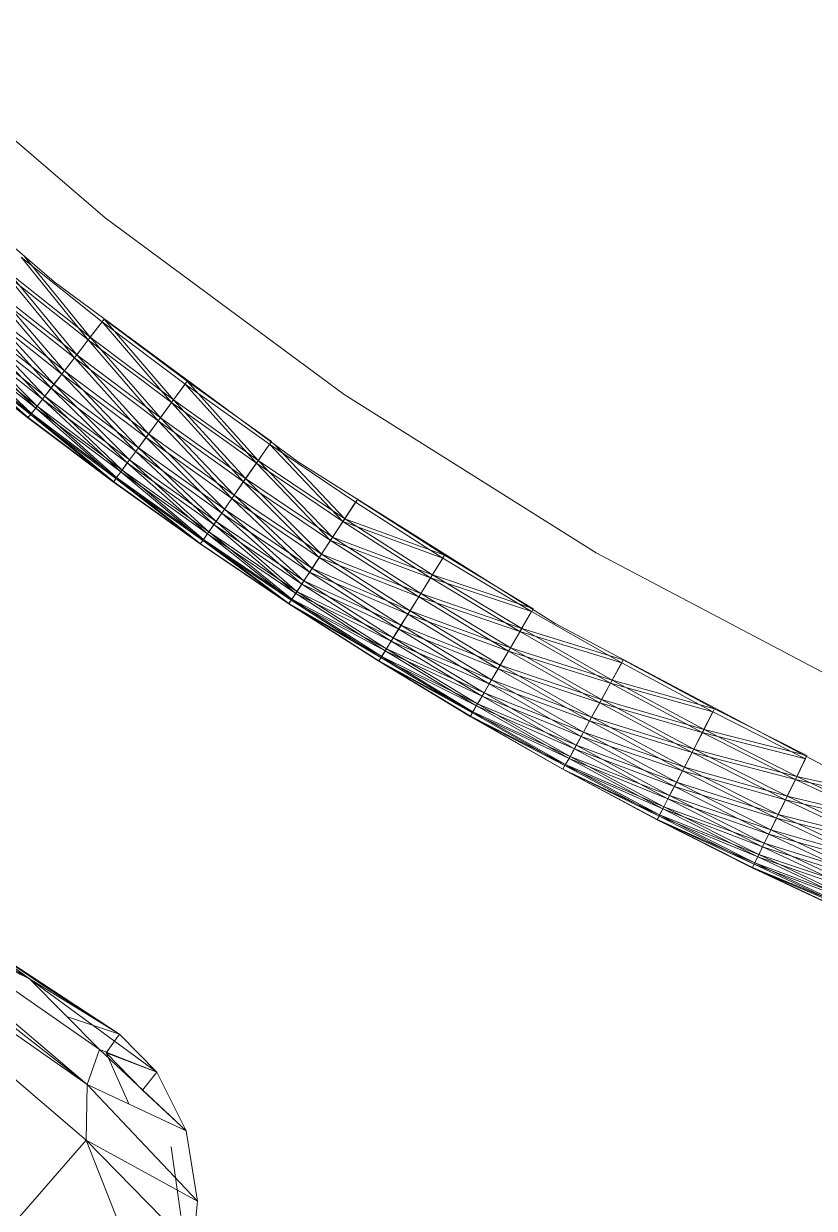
# Model space of a CAD drawing. Header units: millimetres. Extents: x -8546 to 211781, y -3000 to 31870.
# Drawn here: x -4515.54 to -4487.96, y 2512.6 to 2553.9 of the extents above; entities that cross this region are included whole.
import ezdxf

# ---------------------------------------------------------------- set-up
doc = ezdxf.new("R2010")
doc.units = ezdxf.units.MM
doc.layers.add('G-IMPT', color=8, linetype='Continuous', lineweight=9)
doc.layers.add('I-FURN', color=30, linetype='Continuous', lineweight=9)

# ---------------------------------------------------------------- blocks, each defined once
blk = doc.blocks.new('Artificial banana plant 1500mm - Family 4__C1-728657-Begane grond')
at = {"layer": 'G-IMPT'}
for p, q in [((-107.808, -102.974), (-99.938, -109.74)), ((-109.748, -105.065), (-101.718, -111.97)), ((-99.938, -109.74), (-91.598, -115.9)), ((-102.757, -111.077), (-100.458, -113.906)), ((-102.757, -111.077), (-100.458, -113.906)), ((-100.528, -114.001), (-102.868, -111.118)), ((-100.038, -113.364), (-102.868, -111.118)), ((-100.528, -114.001), (-102.868, -111.118)), ((-100.038, -113.364), (-102.868, -111.118)), ((-100.528, -114.001), (-103.378, -111.743)), ((-101.008, -114.622), (-103.378, -111.743)), ((-100.528, -114.001), (-103.378, -111.743)), ((-101.008, -114.622), (-103.378, -111.743)), ((-100.928, -114.519), (-103.298, -111.651)), ((-103.298, -111.651), (-100.458, -113.906)), ((-100.928, -114.519), (-103.298, -111.651)), ((-103.298, -111.651), (-100.458, -113.906)), ((-100.928, -114.519), (-103.788, -112.251)), ((-103.788, -112.251), (-101.358, -115.073)), ((-100.928, -114.519), (-103.788, -112.251)), ((-103.788, -112.251), (-101.358, -115.073)), ((-101.718, -111.97), (-93.198, -118.255)), ((-101.448, -115.19), (-103.878, -112.352)), ((-101.008, -114.622), (-103.878, -112.352)), ((-101.448, -115.19), (-103.878, -112.352)), ((-101.008, -114.622), (-103.878, -112.352)), ((-101.448, -115.19), (-104.328, -112.908)), ((-101.818, -115.675), (-104.328, -112.908)), ((-101.448, -115.19), (-104.328, -112.908)), ((-101.818, -115.675), (-104.328, -112.908)), ((-101.728, -115.546), (-104.238, -112.794)), ((-104.238, -112.794), (-101.358, -115.073)), ((-101.728, -115.546), (-104.238, -112.794)), ((-104.238, -112.794), (-101.358, -115.073)), ((-102.118, -116.064), (-104.718, -113.385)), ((-101.818, -115.675), (-104.718, -113.385)), ((-102.118, -116.064), (-104.718, -113.385)), ((-101.818, -115.675), (-104.718, -113.385)), ((-101.728, -115.546), (-104.608, -113.259)), ((-104.608, -113.259), (-102.038, -115.958)), ((-101.728, -115.546), (-104.608, -113.259)), ((-104.608, -113.259), (-102.038, -115.958)), ((-100.528, -114.001), (-100.038, -113.364)), ((-100.528, -114.001), (-100.038, -113.364)), ((-99.968, -113.269), (-100.458, -113.906)), ((-99.968, -113.269), (-100.458, -113.906)), ((-97.618, -116.185), (-100.038, -113.364)), ((-97.148, -115.536), (-100.038, -113.364)), ((-97.618, -116.185), (-100.038, -113.364)), ((-97.148, -115.536), (-100.038, -113.364)), ((-97.078, -115.44), (-99.968, -113.269)), ((-97.548, -116.088), (-99.968, -113.269)), ((-97.078, -115.44), (-99.968, -113.269)), ((-97.548, -116.088), (-99.968, -113.269)), ((-102.358, -116.372), (-105.028, -113.765)), ((-105.028, -113.765), (-102.118, -116.064)), ((-102.358, -116.372), (-105.028, -113.765)), ((-105.028, -113.765), (-102.118, -116.064)), ((-104.938, -113.661), (-102.308, -116.307)), ((-104.938, -113.661), (-102.038, -115.958)), ((-104.938, -113.661), (-102.308, -116.307)), ((-104.938, -113.661), (-102.038, -115.958)), ((-100.928, -114.519), (-100.458, -113.906)), ((-100.928, -114.519), (-100.458, -113.906)), ((-97.548, -116.088), (-100.458, -113.906)), ((-98.008, -116.713), (-100.458, -113.906)), ((-97.548, -116.088), (-100.458, -113.906)), ((-98.008, -116.713), (-100.458, -113.906)), ((-105.538, -114.392), (-102.618, -116.705)), ((-105.538, -114.392), (-102.618, -116.705)), ((-102.628, -116.715), (-105.448, -114.288)), ((-105.448, -114.288), (-102.538, -116.598)), ((-102.628, -116.715), (-105.448, -114.288)), ((-105.448, -114.288), (-102.538, -116.598)), ((-105.428, -114.255), (-102.618, -116.705)), ((-105.428, -114.255), (-102.508, -116.565)), ((-105.428, -114.255), (-102.618, -116.705)), ((-105.428, -114.255), (-102.508, -116.565)), ((-102.538, -116.598), (-105.268, -114.067)), ((-102.358, -116.372), (-105.268, -114.067)), ((-102.538, -116.598), (-105.268, -114.067)), ((-102.358, -116.372), (-105.268, -114.067)), ((-105.218, -114.003), (-102.308, -116.307)), ((-105.218, -114.003), (-102.508, -116.565)), ((-105.218, -114.003), (-102.308, -116.307)), ((-105.218, -114.003), (-102.508, -116.565)), ((-100.528, -114.001), (-101.008, -114.622)), ((-100.528, -114.001), (-101.008, -114.622)), ((-97.618, -116.185), (-100.528, -114.001)), ((-98.088, -116.818), (-100.528, -114.001)), ((-97.618, -116.185), (-100.528, -114.001)), ((-98.088, -116.818), (-100.528, -114.001)), ((-102.628, -116.715), (-105.548, -114.403)), ((-102.628, -116.715), (-105.548, -114.403)), ((-102.618, -116.705), (-105.548, -114.403)), ((-102.618, -116.705), (-105.548, -114.403)), ((-101.448, -115.19), (-101.008, -114.622)), ((-101.448, -115.19), (-101.008, -114.622)), ((-100.928, -114.519), (-101.358, -115.073)), ((-100.928, -114.519), (-101.358, -115.073)), ((-98.508, -117.397), (-101.008, -114.622)), ((-98.088, -116.818), (-101.008, -114.622)), ((-98.508, -117.397), (-101.008, -114.622)), ((-98.088, -116.818), (-101.008, -114.622)), ((-98.008, -116.713), (-100.928, -114.519)), ((-98.428, -117.278), (-100.928, -114.519)), ((-98.008, -116.713), (-100.928, -114.519)), ((-98.428, -117.278), (-100.928, -114.519)), ((-101.448, -115.19), (-101.818, -115.675)), ((-101.448, -115.19), (-101.818, -115.675)), ((-101.728, -115.546), (-101.358, -115.073)), ((-101.728, -115.546), (-101.358, -115.073)), ((-98.508, -117.397), (-101.448, -115.19)), ((-98.868, -117.893), (-101.448, -115.19)), ((-98.508, -117.397), (-101.448, -115.19)), ((-98.868, -117.893), (-101.448, -115.19)), ((-98.428, -117.278), (-101.358, -115.073)), ((-98.778, -117.762), (-101.358, -115.073)), ((-98.428, -117.278), (-101.358, -115.073)), ((-98.778, -117.762), (-101.358, -115.073)), ((-101.728, -115.546), (-102.038, -115.958)), ((-101.728, -115.546), (-102.038, -115.958)), ((-98.778, -117.762), (-101.728, -115.546)), ((-99.088, -118.18), (-101.728, -115.546)), ((-98.778, -117.762), (-101.728, -115.546)), ((-99.088, -118.18), (-101.728, -115.546)), ((-97.618, -116.185), (-97.148, -115.536)), ((-97.618, -116.185), (-97.148, -115.536)), ((-97.078, -115.44), (-97.548, -116.088)), ((-97.078, -115.44), (-97.548, -116.088)), ((-94.658, -118.295), (-97.148, -115.536)), ((-94.198, -117.634), (-97.148, -115.536)), ((-94.658, -118.295), (-97.148, -115.536)), ((-94.198, -117.634), (-97.148, -115.536)), ((-94.138, -117.536), (-97.078, -115.44)), ((-97.078, -115.44), (-94.598, -118.198)), ((-94.138, -117.536), (-97.078, -115.44)), ((-97.078, -115.44), (-94.598, -118.198)), ((-102.308, -116.307), (-102.038, -115.958)), ((-102.308, -116.307), (-102.038, -115.958)), ((-102.118, -116.064), (-101.818, -115.675)), ((-102.118, -116.064), (-101.818, -115.675)), ((-99.088, -118.18), (-102.038, -115.958)), ((-99.348, -118.537), (-102.038, -115.958)), ((-99.088, -118.18), (-102.038, -115.958)), ((-99.348, -118.537), (-102.038, -115.958)), ((-99.168, -118.289), (-101.818, -115.675)), ((-98.868, -117.893), (-101.818, -115.675)), ((-99.168, -118.289), (-101.818, -115.675)), ((-98.868, -117.893), (-101.818, -115.675)), ((-91.598, -115.9), (-82.808, -121.419)), ((-102.538, -116.598), (-102.358, -116.372)), ((-102.538, -116.598), (-102.358, -116.372)), ((-102.308, -116.307), (-102.508, -116.565)), ((-102.308, -116.307), (-102.508, -116.565)), ((-102.358, -116.372), (-102.118, -116.064)), ((-102.358, -116.372), (-102.118, -116.064)), ((-99.558, -118.833), (-102.358, -116.372)), ((-99.388, -118.601), (-102.358, -116.372)), ((-99.558, -118.833), (-102.358, -116.372)), ((-99.388, -118.601), (-102.358, -116.372)), ((-99.348, -118.537), (-102.308, -116.307)), ((-99.538, -118.798), (-102.308, -116.307)), ((-99.348, -118.537), (-102.308, -116.307)), ((-99.538, -118.798), (-102.308, -116.307)), ((-99.168, -118.289), (-102.118, -116.064)), ((-99.388, -118.601), (-102.118, -116.064)), ((-99.168, -118.289), (-102.118, -116.064)), ((-99.388, -118.601), (-102.118, -116.064)), ((-97.618, -116.185), (-98.088, -116.818)), ((-97.618, -116.185), (-98.088, -116.818)), ((-97.548, -116.088), (-98.008, -116.713)), ((-97.548, -116.088), (-98.008, -116.713)), ((-94.658, -118.295), (-97.618, -116.185)), ((-95.108, -118.94), (-97.618, -116.185)), ((-94.658, -118.295), (-97.618, -116.185)), ((-95.108, -118.94), (-97.618, -116.185)), ((-95.038, -118.833), (-97.548, -116.088)), ((-97.548, -116.088), (-94.598, -118.198)), ((-95.038, -118.833), (-97.548, -116.088)), ((-97.548, -116.088), (-94.598, -118.198)), ((-102.628, -116.715), (-102.538, -116.598)), ((-102.628, -116.715), (-102.538, -116.598)), ((-102.618, -116.705), (-102.628, -116.715)), ((-102.618, -116.705), (-102.628, -116.715)), ((-99.648, -118.952), (-102.628, -116.715)), ((-99.648, -118.952), (-102.628, -116.715)), ((-102.618, -116.705), (-102.508, -116.565)), ((-102.618, -116.705), (-102.508, -116.565)), ((-99.638, -118.942), (-102.618, -116.705)), ((-99.648, -118.952), (-102.618, -116.705)), ((-99.638, -118.942), (-102.618, -116.705)), ((-99.648, -118.952), (-102.618, -116.705)), ((-99.558, -118.833), (-102.538, -116.598)), ((-99.648, -118.952), (-102.538, -116.598)), ((-99.558, -118.833), (-102.538, -116.598)), ((-99.648, -118.952), (-102.538, -116.598)), ((-99.538, -118.798), (-102.508, -116.565)), ((-99.638, -118.942), (-102.508, -116.565)), ((-99.538, -118.798), (-102.508, -116.565)), ((-99.638, -118.942), (-102.508, -116.565)), ((-98.508, -117.397), (-98.088, -116.818)), ((-98.508, -117.397), (-98.088, -116.818)), ((-98.008, -116.713), (-98.428, -117.278)), ((-98.008, -116.713), (-98.428, -117.278)), ((-95.518, -119.53), (-98.088, -116.818)), ((-95.108, -118.94), (-98.088, -116.818)), ((-95.518, -119.53), (-98.088, -116.818)), ((-95.108, -118.94), (-98.088, -116.818)), ((-95.038, -118.833), (-98.008, -116.713)), ((-98.008, -116.713), (-95.438, -119.408)), ((-95.038, -118.833), (-98.008, -116.713)), ((-98.008, -116.713), (-95.438, -119.408)), ((-98.428, -117.278), (-98.778, -117.762)), ((-98.428, -117.278), (-98.778, -117.762)), ((-95.778, -119.901), (-98.428, -117.278)), ((-98.428, -117.278), (-95.438, -119.408)), ((-95.778, -119.901), (-98.428, -117.278)), ((-98.428, -117.278), (-95.438, -119.408)), ((-98.508, -117.397), (-98.868, -117.893)), ((-98.508, -117.397), (-98.868, -117.893)), ((-95.518, -119.53), (-98.508, -117.397)), ((-95.868, -120.033), (-98.508, -117.397)), ((-95.518, -119.53), (-98.508, -117.397)), ((-95.868, -120.033), (-98.508, -117.397)), ((-94.658, -118.295), (-94.198, -117.634)), ((-94.658, -118.295), (-94.198, -117.634)), ((-94.138, -117.536), (-94.598, -118.198)), ((-94.138, -117.536), (-94.598, -118.198)), ((-91.648, -120.33), (-94.198, -117.634)), ((-91.208, -119.657), (-94.198, -117.634)), ((-91.648, -120.33), (-94.198, -117.634)), ((-91.208, -119.657), (-94.198, -117.634)), ((-91.578, -120.23), (-94.054, -117.624)), ((-91.578, -120.23), (-94.054, -117.624)), ((-99.168, -118.289), (-98.868, -117.893)), ((-99.168, -118.289), (-98.868, -117.893)), ((-98.778, -117.762), (-99.088, -118.18)), ((-98.778, -117.762), (-99.088, -118.18)), ((-96.148, -120.438), (-98.868, -117.893)), ((-95.868, -120.033), (-98.868, -117.893)), ((-96.148, -120.438), (-98.868, -117.893)), ((-95.868, -120.033), (-98.868, -117.893)), ((-95.778, -119.901), (-98.778, -117.762)), ((-98.778, -117.762), (-96.068, -120.327)), ((-95.778, -119.901), (-98.778, -117.762)), ((-98.778, -117.762), (-96.068, -120.327)), ((-99.168, -118.289), (-99.388, -118.601)), ((-99.168, -118.289), (-99.388, -118.601)), ((-99.088, -118.18), (-99.348, -118.537)), ((-99.088, -118.18), (-99.348, -118.537)), ((-96.368, -120.757), (-99.168, -118.289)), ((-99.168, -118.289), (-96.148, -120.438)), ((-96.368, -120.757), (-99.168, -118.289)), ((-99.168, -118.289), (-96.148, -120.438)), ((-99.088, -118.18), (-96.318, -120.69)), ((-99.088, -118.18), (-96.068, -120.327)), ((-99.088, -118.18), (-96.318, -120.69)), ((-99.088, -118.18), (-96.068, -120.327)), ((-94.658, -118.295), (-95.108, -118.94)), ((-94.658, -118.295), (-95.108, -118.94)), ((-95.038, -118.833), (-94.598, -118.198)), ((-95.038, -118.833), (-94.598, -118.198)), ((-92.078, -120.986), (-94.658, -118.295)), ((-91.648, -120.33), (-94.658, -118.295)), ((-92.078, -120.986), (-94.658, -118.295)), ((-91.648, -120.33), (-94.658, -118.295)), ((-92.008, -120.877), (-94.598, -118.198)), ((-91.578, -120.23), (-94.598, -118.198)), ((-92.008, -120.877), (-94.598, -118.198)), ((-91.578, -120.23), (-94.598, -118.198)), ((-93.198, -118.255), (-84.238, -123.889)), ((-99.558, -118.833), (-99.648, -118.952)), ((-99.558, -118.833), (-99.648, -118.952)), ((-99.638, -118.942), (-99.648, -118.952)), ((-99.638, -118.942), (-99.648, -118.952)), ((-99.538, -118.798), (-99.638, -118.942)), ((-99.538, -118.798), (-99.638, -118.942)), ((-99.638, -118.942), (-96.608, -121.103)), ((-99.638, -118.942), (-96.608, -121.103)), ((-99.558, -118.833), (-99.388, -118.601)), ((-99.558, -118.833), (-99.388, -118.601)), ((-96.618, -121.113), (-99.558, -118.833)), ((-99.558, -118.833), (-96.528, -120.991)), ((-96.618, -121.113), (-99.558, -118.833)), ((-99.558, -118.833), (-96.528, -120.991)), ((-99.348, -118.537), (-99.538, -118.798)), ((-99.348, -118.537), (-99.538, -118.798)), ((-99.538, -118.798), (-96.608, -121.103)), ((-99.538, -118.798), (-96.508, -120.957)), ((-99.538, -118.798), (-96.608, -121.103)), ((-99.538, -118.798), (-96.508, -120.957)), ((-96.528, -120.991), (-99.388, -118.601)), ((-96.368, -120.757), (-99.388, -118.601)), ((-96.528, -120.991), (-99.388, -118.601)), ((-96.368, -120.757), (-99.388, -118.601)), ((-99.348, -118.537), (-96.318, -120.69)), ((-99.348, -118.537), (-96.508, -120.957)), ((-99.348, -118.537), (-96.318, -120.69)), ((-99.348, -118.537), (-96.508, -120.957)), ((-95.518, -119.53), (-95.108, -118.94)), ((-95.518, -119.53), (-95.108, -118.94)), ((-95.038, -118.833), (-95.438, -119.408)), ((-95.038, -118.833), (-95.438, -119.408)), ((-92.468, -121.586), (-95.108, -118.94)), ((-92.078, -120.986), (-95.108, -118.94)), ((-92.468, -121.586), (-95.108, -118.94)), ((-92.078, -120.986), (-95.108, -118.94)), ((-92.008, -120.877), (-95.038, -118.833)), ((-92.388, -121.462), (-95.038, -118.833)), ((-92.008, -120.877), (-95.038, -118.833)), ((-92.388, -121.462), (-95.038, -118.833)), ((-96.618, -121.113), (-99.648, -118.952)), ((-96.618, -121.113), (-99.648, -118.952)), ((-95.518, -119.53), (-95.868, -120.033)), ((-95.518, -119.53), (-95.868, -120.033)), ((-95.778, -119.901), (-95.438, -119.408)), ((-95.778, -119.901), (-95.438, -119.408)), ((-92.808, -122.099), (-95.518, -119.53)), ((-92.468, -121.586), (-95.518, -119.53)), ((-92.808, -122.099), (-95.518, -119.53)), ((-92.468, -121.586), (-95.518, -119.53)), ((-92.718, -121.964), (-95.438, -119.408)), ((-92.388, -121.462), (-95.438, -119.408)), ((-92.718, -121.964), (-95.438, -119.408)), ((-92.388, -121.462), (-95.438, -119.408)), ((-91.648, -120.33), (-91.208, -119.657)), ((-91.648, -120.33), (-91.208, -119.657)), ((-91.138, -119.558), (-91.578, -120.23)), ((-91.138, -119.558), (-91.578, -120.23)), ((-91.208, -119.657), (-88.158, -121.604)), ((-91.208, -119.657), (-88.158, -121.604)), ((-91.138, -119.558), (-88.098, -121.503)), ((-91.138, -119.558), (-88.098, -121.503)), ((-96.148, -120.438), (-95.868, -120.033)), ((-96.148, -120.438), (-95.868, -120.033)), ((-95.778, -119.901), (-96.068, -120.327)), ((-95.778, -119.901), (-96.068, -120.327)), ((-93.078, -122.51), (-95.868, -120.033)), ((-92.808, -122.099), (-95.868, -120.033)), ((-93.078, -122.51), (-95.868, -120.033)), ((-92.808, -122.099), (-95.868, -120.033)), ((-92.718, -121.964), (-95.778, -119.901)), ((-93.008, -122.397), (-95.778, -119.901)), ((-92.718, -121.964), (-95.778, -119.901)), ((-93.008, -122.397), (-95.778, -119.901)), ((-96.368, -120.757), (-96.148, -120.438)), ((-96.368, -120.757), (-96.148, -120.438)), ((-96.318, -120.69), (-96.068, -120.327)), ((-96.318, -120.69), (-96.068, -120.327)), ((-93.288, -122.834), (-96.148, -120.438)), ((-93.078, -122.51), (-96.148, -120.438)), ((-93.288, -122.834), (-96.148, -120.438)), ((-93.078, -122.51), (-96.148, -120.438)), ((-93.248, -122.766), (-96.068, -120.327)), ((-93.008, -122.397), (-96.068, -120.327)), ((-93.248, -122.766), (-96.068, -120.327)), ((-93.008, -122.397), (-96.068, -120.327)), ((-92.078, -120.986), (-91.648, -120.33)), ((-92.078, -120.986), (-91.648, -120.33)), ((-92.008, -120.877), (-91.578, -120.23)), ((-92.008, -120.877), (-91.578, -120.23)), ((-88.588, -122.287), (-91.648, -120.33)), ((-91.648, -120.33), (-88.158, -121.604)), ((-88.588, -122.287), (-91.648, -120.33)), ((-91.648, -120.33), (-88.158, -121.604)), ((-88.098, -121.503), (-91.578, -120.23)), ((-88.518, -122.186), (-91.578, -120.23)), ((-88.098, -121.503), (-91.578, -120.23)), ((-88.518, -122.186), (-91.578, -120.23)), ((-96.618, -121.113), (-96.528, -120.991)), ((-96.618, -121.113), (-96.528, -120.991)), ((-96.608, -121.103), (-96.508, -120.957)), ((-96.608, -121.103), (-96.508, -120.957)), ((-96.528, -120.991), (-96.368, -120.757)), ((-96.528, -120.991), (-96.368, -120.757)), ((-93.528, -123.197), (-96.528, -120.991)), ((-93.448, -123.073), (-96.528, -120.991)), ((-93.528, -123.197), (-96.528, -120.991)), ((-93.448, -123.073), (-96.528, -120.991)), ((-96.318, -120.69), (-96.508, -120.957)), ((-96.318, -120.69), (-96.508, -120.957)), ((-93.528, -123.186), (-96.508, -120.957)), ((-93.428, -123.038), (-96.508, -120.957)), ((-93.528, -123.186), (-96.508, -120.957)), ((-93.428, -123.038), (-96.508, -120.957)), ((-93.448, -123.073), (-96.368, -120.757)), ((-93.288, -122.834), (-96.368, -120.757)), ((-93.448, -123.073), (-96.368, -120.757)), ((-93.288, -122.834), (-96.368, -120.757)), ((-93.248, -122.766), (-96.318, -120.69)), ((-93.428, -123.038), (-96.318, -120.69)), ((-93.248, -122.766), (-96.318, -120.69)), ((-93.428, -123.038), (-96.318, -120.69)), ((-92.468, -121.586), (-92.078, -120.986)), ((-92.468, -121.586), (-92.078, -120.986)), ((-92.008, -120.877), (-92.388, -121.462)), ((-92.008, -120.877), (-92.388, -121.462)), ((-88.588, -122.287), (-92.078, -120.986)), ((-92.078, -120.986), (-88.998, -122.954)), ((-88.588, -122.287), (-92.078, -120.986)), ((-92.078, -120.986), (-88.998, -122.954)), ((-88.518, -122.186), (-92.008, -120.877)), ((-92.008, -120.877), (-88.928, -122.844)), ((-88.518, -122.186), (-92.008, -120.877)), ((-92.008, -120.877), (-88.928, -122.844)), ((-96.608, -121.103), (-96.618, -121.113)), ((-96.608, -121.103), (-96.618, -121.113)), ((-93.528, -123.197), (-96.618, -121.113)), ((-93.528, -123.197), (-96.618, -121.113)), ((-93.528, -123.186), (-96.608, -121.103)), ((-93.528, -123.197), (-96.608, -121.103)), ((-93.528, -123.186), (-96.608, -121.103)), ((-93.528, -123.197), (-96.608, -121.103)), ((-82.808, -121.419), (-73.638, -126.265)), ((-92.808, -122.099), (-92.468, -121.586)), ((-92.808, -122.099), (-92.468, -121.586)), ((-92.718, -121.964), (-92.388, -121.462)), ((-92.718, -121.964), (-92.388, -121.462)), ((-89.378, -123.564), (-92.468, -121.586)), ((-92.468, -121.586), (-88.998, -122.954)), ((-89.378, -123.564), (-92.468, -121.586)), ((-92.468, -121.586), (-88.998, -122.954)), ((-88.928, -122.844), (-92.388, -121.462)), ((-89.298, -123.439), (-92.388, -121.462)), ((-88.928, -122.844), (-92.388, -121.462)), ((-89.298, -123.439), (-92.388, -121.462)), ((-88.588, -122.287), (-88.158, -121.604)), ((-88.588, -122.287), (-88.158, -121.604)), ((-88.098, -121.503), (-88.518, -122.186)), ((-88.098, -121.503), (-88.518, -122.186)), ((-85.068, -123.472), (-88.158, -121.604)), ((-85.068, -123.472), (-88.158, -121.604)), ((-85.008, -123.37), (-88.098, -121.503)), ((-85.008, -123.37), (-88.098, -121.503)), ((-93.078, -122.51), (-92.808, -122.099)), ((-93.078, -122.51), (-92.808, -122.099)), ((-92.718, -121.964), (-93.008, -122.397)), ((-92.718, -121.964), (-93.008, -122.397)), ((-89.378, -123.564), (-92.808, -122.099)), ((-92.808, -122.099), (-89.698, -124.086)), ((-89.378, -123.564), (-92.808, -122.099)), ((-92.808, -122.099), (-89.698, -124.086)), ((-89.298, -123.439), (-92.718, -121.964)), ((-92.718, -121.964), (-89.618, -123.948)), ((-89.298, -123.439), (-92.718, -121.964)), ((-92.718, -121.964), (-89.618, -123.948)), ((-88.518, -122.186), (-88.928, -122.844)), ((-88.518, -122.186), (-88.928, -122.844)), ((-85.128, -123.329), (-88.518, -122.186)), ((-85.408, -124.064), (-88.518, -122.186)), ((-85.128, -123.329), (-88.518, -122.186)), ((-85.408, -124.064), (-88.518, -122.186)), ((-93.288, -122.834), (-93.078, -122.51)), ((-93.288, -122.834), (-93.078, -122.51)), ((-93.248, -122.766), (-93.008, -122.397)), ((-93.248, -122.766), (-93.008, -122.397)), ((-93.078, -122.51), (-89.958, -124.502)), ((-93.078, -122.51), (-89.698, -124.086)), ((-93.078, -122.51), (-89.958, -124.502)), ((-93.078, -122.51), (-89.698, -124.086)), ((-89.618, -123.948), (-93.008, -122.397)), ((-89.888, -124.388), (-93.008, -122.397)), ((-89.618, -123.948), (-93.008, -122.397)), ((-89.888, -124.388), (-93.008, -122.397)), ((-88.588, -122.287), (-88.998, -122.954)), ((-88.588, -122.287), (-88.998, -122.954)), ((-85.468, -124.167), (-88.588, -122.287)), ((-85.068, -123.472), (-88.588, -122.287)), ((-85.468, -124.167), (-88.588, -122.287)), ((-85.068, -123.472), (-88.588, -122.287)), ((-93.528, -123.186), (-93.428, -123.038)), ((-93.528, -123.186), (-93.428, -123.038)), ((-93.448, -123.073), (-93.288, -122.834)), ((-93.448, -123.073), (-93.288, -122.834)), ((-93.248, -122.766), (-93.428, -123.038)), ((-93.248, -122.766), (-93.428, -123.038)), ((-90.118, -124.763), (-93.428, -123.038)), ((-90.288, -125.04), (-93.428, -123.038)), ((-90.118, -124.763), (-93.428, -123.038)), ((-90.288, -125.04), (-93.428, -123.038)), ((-93.288, -122.834), (-89.958, -124.502)), ((-93.288, -122.834), (-90.168, -124.833)), ((-93.288, -122.834), (-89.958, -124.502)), ((-93.288, -122.834), (-90.168, -124.833)), ((-89.888, -124.388), (-93.248, -122.766)), ((-93.248, -122.766), (-90.118, -124.763)), ((-89.888, -124.388), (-93.248, -122.766)), ((-93.248, -122.766), (-90.118, -124.763)), ((-89.378, -123.564), (-88.998, -122.954)), ((-89.378, -123.564), (-88.998, -122.954)), ((-88.928, -122.844), (-89.298, -123.439)), ((-88.928, -122.844), (-89.298, -123.439)), ((-85.868, -124.844), (-88.998, -122.954)), ((-85.468, -124.167), (-88.998, -122.954)), ((-85.868, -124.844), (-88.998, -122.954)), ((-85.468, -124.167), (-88.998, -122.954)), ((-85.798, -124.731), (-88.928, -122.844)), ((-85.408, -124.064), (-88.928, -122.844)), ((-85.798, -124.731), (-88.928, -122.844)), ((-85.408, -124.064), (-88.928, -122.844)), ((-93.528, -123.197), (-93.448, -123.073)), ((-93.528, -123.197), (-93.448, -123.073)), ((-90.288, -125.04), (-93.528, -123.186)), ((-93.528, -123.186), (-90.388, -125.19)), ((-93.528, -123.186), (-93.528, -123.197)), ((-90.288, -125.04), (-93.528, -123.186)), ((-93.528, -123.186), (-90.388, -125.19)), ((-93.528, -123.186), (-93.528, -123.197)), ((-93.528, -123.197), (-90.388, -125.201)), ((-93.528, -123.197), (-90.388, -125.201)), ((-90.388, -125.19), (-93.528, -123.197)), ((-93.528, -123.197), (-90.318, -125.075)), ((-90.388, -125.19), (-93.528, -123.197)), ((-93.528, -123.197), (-90.318, -125.075)), ((-93.448, -123.073), (-90.318, -125.075)), ((-93.448, -123.073), (-90.168, -124.833)), ((-93.448, -123.073), (-90.318, -125.075)), ((-93.448, -123.073), (-90.168, -124.833)), ((-89.298, -123.439), (-89.618, -123.948)), ((-89.298, -123.439), (-89.618, -123.948)), ((-85.798, -124.731), (-89.298, -123.439)), ((-86.158, -125.336), (-89.298, -123.439)), ((-85.798, -124.731), (-89.298, -123.439)), ((-86.158, -125.336), (-89.298, -123.439)), ((-85.468, -124.167), (-85.068, -123.472)), ((-85.468, -124.167), (-85.068, -123.472)), ((-85.008, -123.37), (-85.408, -124.064)), ((-85.008, -123.37), (-85.408, -124.064)), ((-85.068, -123.472), (-81.918, -125.261)), ((-85.068, -123.472), (-81.918, -125.261)), ((-89.378, -123.564), (-89.698, -124.086)), ((-89.378, -123.564), (-89.698, -124.086)), ((-86.228, -125.463), (-89.378, -123.564)), ((-85.868, -124.844), (-89.378, -123.564)), ((-86.228, -125.463), (-89.378, -123.564)), ((-85.868, -124.844), (-89.378, -123.564)), ((-84.238, -123.889), (-74.878, -128.835)), ((-89.958, -124.502), (-89.698, -124.086)), ((-89.958, -124.502), (-89.698, -124.086)), ((-89.618, -123.948), (-89.888, -124.388)), ((-89.618, -123.948), (-89.888, -124.388)), ((-86.538, -125.993), (-89.698, -124.086)), ((-86.228, -125.463), (-89.698, -124.086)), ((-86.538, -125.993), (-89.698, -124.086)), ((-86.228, -125.463), (-89.698, -124.086)), ((-86.458, -125.852), (-89.618, -123.948)), ((-86.158, -125.336), (-89.618, -123.948)), ((-86.458, -125.852), (-89.618, -123.948)), ((-86.158, -125.336), (-89.618, -123.948)), ((-85.868, -124.844), (-85.468, -124.167)), ((-85.868, -124.844), (-85.468, -124.167)), ((-85.798, -124.731), (-85.408, -124.064)), ((-85.798, -124.731), (-85.408, -124.064)), ((-82.308, -125.966), (-85.468, -124.167)), ((-85.468, -124.167), (-81.918, -125.261)), ((-82.308, -125.966), (-85.468, -124.167)), ((-85.468, -124.167), (-81.918, -125.261)), ((-81.868, -125.157), (-85.408, -124.064)), ((-82.258, -125.862), (-85.408, -124.064)), ((-81.868, -125.157), (-85.408, -124.064)), ((-82.258, -125.862), (-85.408, -124.064)), ((-89.958, -124.502), (-90.168, -124.833)), ((-89.958, -124.502), (-90.168, -124.833)), ((-89.888, -124.388), (-90.118, -124.763)), ((-89.888, -124.388), (-90.118, -124.763)), ((-86.788, -126.416), (-89.958, -124.502)), ((-86.538, -125.993), (-89.958, -124.502)), ((-86.788, -126.416), (-89.958, -124.502)), ((-86.538, -125.993), (-89.958, -124.502)), ((-86.458, -125.852), (-89.888, -124.388)), ((-86.718, -126.3), (-89.888, -124.388)), ((-86.458, -125.852), (-89.888, -124.388)), ((-86.718, -126.3), (-89.888, -124.388)), ((-90.288, -125.04), (-90.388, -125.19)), ((-90.288, -125.04), (-90.388, -125.19)), ((-90.318, -125.075), (-90.388, -125.201)), ((-90.318, -125.075), (-90.388, -125.201)), ((-90.318, -125.075), (-90.168, -124.833)), ((-90.318, -125.075), (-90.168, -124.833)), ((-87.128, -126.998), (-90.318, -125.075)), ((-86.988, -126.751), (-90.318, -125.075)), ((-87.128, -126.998), (-90.318, -125.075)), ((-86.988, -126.751), (-90.318, -125.075)), ((-90.118, -124.763), (-90.288, -125.04)), ((-90.118, -124.763), (-90.288, -125.04)), ((-86.948, -126.681), (-90.288, -125.04)), ((-87.108, -126.962), (-90.288, -125.04)), ((-86.948, -126.681), (-90.288, -125.04)), ((-87.108, -126.962), (-90.288, -125.04)), ((-86.988, -126.751), (-90.168, -124.833)), ((-86.788, -126.416), (-90.168, -124.833)), ((-86.988, -126.751), (-90.168, -124.833)), ((-86.788, -126.416), (-90.168, -124.833)), ((-86.948, -126.681), (-90.118, -124.763)), ((-86.718, -126.3), (-90.118, -124.763)), ((-86.948, -126.681), (-90.118, -124.763)), ((-86.718, -126.3), (-90.118, -124.763)), ((-86.228, -125.463), (-85.868, -124.844)), ((-86.228, -125.463), (-85.868, -124.844)), ((-85.798, -124.731), (-86.158, -125.336)), ((-85.798, -124.731), (-86.158, -125.336)), ((-82.308, -125.966), (-85.868, -124.844)), ((-85.868, -124.844), (-82.688, -126.653)), ((-82.308, -125.966), (-85.868, -124.844)), ((-85.868, -124.844), (-82.688, -126.653)), ((-82.258, -125.862), (-85.798, -124.731)), ((-85.798, -124.731), (-82.628, -126.539)), ((-82.258, -125.862), (-85.798, -124.731)), ((-85.798, -124.731), (-82.628, -126.539)), ((-87.198, -127.115), (-90.388, -125.19)), ((-87.108, -126.962), (-90.388, -125.19)), ((-90.388, -125.19), (-90.388, -125.201)), ((-87.198, -127.115), (-90.388, -125.19)), ((-87.108, -126.962), (-90.388, -125.19)), ((-90.388, -125.19), (-90.388, -125.201)), ((-87.208, -127.125), (-90.388, -125.201)), ((-87.208, -127.125), (-90.388, -125.201)), ((-87.198, -127.115), (-90.388, -125.201)), ((-87.128, -126.998), (-90.388, -125.201)), ((-87.198, -127.115), (-90.388, -125.201)), ((-87.128, -126.998), (-90.388, -125.201)), ((-86.538, -125.993), (-86.228, -125.463)), ((-86.538, -125.993), (-86.228, -125.463)), ((-86.458, -125.852), (-86.158, -125.336)), ((-86.458, -125.852), (-86.158, -125.336)), ((-83.038, -127.281), (-86.228, -125.463)), ((-86.228, -125.463), (-82.688, -126.653)), ((-83.038, -127.281), (-86.228, -125.463)), ((-86.228, -125.463), (-82.688, -126.653)), ((-82.628, -126.539), (-86.158, -125.336)), ((-82.968, -127.153), (-86.158, -125.336)), ((-82.628, -126.539), (-86.158, -125.336)), ((-82.968, -127.153), (-86.158, -125.336)), ((-82.308, -125.966), (-81.918, -125.261)), ((-82.308, -125.966), (-81.918, -125.261)), ((-81.868, -125.157), (-82.258, -125.862)), ((-81.868, -125.157), (-82.258, -125.862)), ((-78.738, -126.97), (-81.918, -125.261)), ((-78.738, -126.97), (-81.918, -125.261)), ((-78.678, -126.865), (-81.868, -125.157)), ((-78.678, -126.865), (-81.868, -125.157)), ((-86.458, -125.852), (-86.718, -126.3)), ((-86.458, -125.852), (-86.718, -126.3)), ((-82.968, -127.153), (-86.458, -125.852)), ((-86.458, -125.852), (-83.258, -127.677)), ((-82.968, -127.153), (-86.458, -125.852)), ((-86.458, -125.852), (-83.258, -127.677)), ((-82.258, -125.862), (-82.628, -126.539)), ((-82.258, -125.862), (-82.628, -126.539)), ((-78.678, -126.865), (-82.258, -125.862)), ((-79.048, -127.579), (-82.258, -125.862)), ((-78.678, -126.865), (-82.258, -125.862)), ((-79.048, -127.579), (-82.258, -125.862)), ((-86.948, -126.681), (-86.718, -126.3)), ((-86.948, -126.681), (-86.718, -126.3)), ((-86.788, -126.416), (-86.538, -125.993)), ((-86.788, -126.416), (-86.538, -125.993)), ((-83.258, -127.677), (-86.718, -126.3)), ((-83.508, -128.131), (-86.718, -126.3)), ((-83.258, -127.677), (-86.718, -126.3)), ((-83.508, -128.131), (-86.718, -126.3)), ((-83.038, -127.281), (-86.538, -125.993)), ((-86.538, -125.993), (-83.338, -127.819)), ((-83.038, -127.281), (-86.538, -125.993)), ((-86.538, -125.993), (-83.338, -127.819)), ((-82.308, -125.966), (-82.688, -126.653)), ((-82.308, -125.966), (-82.688, -126.653)), ((-79.108, -127.685), (-82.308, -125.966)), ((-78.738, -126.97), (-82.308, -125.966)), ((-79.108, -127.685), (-82.308, -125.966)), ((-78.738, -126.97), (-82.308, -125.966)), ((-87.128, -126.998), (-86.988, -126.751)), ((-87.128, -126.998), (-86.988, -126.751)), ((-86.948, -126.681), (-87.108, -126.962)), ((-86.948, -126.681), (-87.108, -126.962)), ((-86.988, -126.751), (-86.788, -126.416)), ((-86.988, -126.751), (-86.788, -126.416)), ((-86.988, -126.751), (-83.568, -128.249)), ((-86.988, -126.751), (-83.758, -128.589)), ((-86.988, -126.751), (-83.568, -128.249)), ((-86.988, -126.751), (-83.758, -128.589)), ((-83.508, -128.131), (-86.948, -126.681)), ((-86.948, -126.681), (-83.718, -128.518)), ((-83.508, -128.131), (-86.948, -126.681)), ((-86.948, -126.681), (-83.718, -128.518)), ((-86.788, -126.416), (-83.568, -128.249)), ((-86.788, -126.416), (-83.338, -127.819)), ((-86.788, -126.416), (-83.568, -128.249)), ((-86.788, -126.416), (-83.338, -127.819)), ((-83.038, -127.281), (-82.688, -126.653)), ((-83.038, -127.281), (-82.688, -126.653)), ((-82.628, -126.539), (-82.968, -127.153)), ((-82.628, -126.539), (-82.968, -127.153)), ((-79.468, -128.381), (-82.688, -126.653)), ((-79.108, -127.685), (-82.688, -126.653)), ((-79.468, -128.381), (-82.688, -126.653)), ((-79.108, -127.685), (-82.688, -126.653)), ((-79.408, -128.266), (-82.628, -126.539)), ((-79.048, -127.579), (-82.628, -126.539)), ((-79.408, -128.266), (-82.628, -126.539)), ((-79.048, -127.579), (-82.628, -126.539)), ((-87.208, -127.125), (-87.128, -126.998)), ((-87.208, -127.125), (-87.128, -126.998)), ((-87.198, -127.115), (-87.208, -127.125)), ((-87.198, -127.115), (-87.208, -127.125)), ((-87.208, -127.125), (-83.968, -128.968)), ((-87.208, -127.125), (-83.968, -128.968)), ((-83.968, -128.958), (-87.208, -127.125)), ((-87.208, -127.125), (-83.898, -128.839)), ((-83.968, -128.958), (-87.208, -127.125)), ((-87.208, -127.125), (-83.898, -128.839)), ((-87.198, -127.115), (-87.108, -126.962)), ((-87.198, -127.115), (-87.108, -126.962)), ((-83.878, -128.803), (-87.198, -127.115)), ((-87.198, -127.115), (-83.968, -128.958)), ((-83.878, -128.803), (-87.198, -127.115)), ((-87.198, -127.115), (-83.968, -128.958)), ((-87.128, -126.998), (-83.898, -128.839)), ((-87.128, -126.998), (-83.758, -128.589)), ((-87.128, -126.998), (-83.898, -128.839)), ((-87.128, -126.998), (-83.758, -128.589)), ((-83.718, -128.518), (-87.108, -126.962)), ((-83.878, -128.803), (-87.108, -126.962)), ((-83.718, -128.518), (-87.108, -126.962)), ((-83.878, -128.803), (-87.108, -126.962)), ((-82.968, -127.153), (-83.258, -127.677)), ((-82.968, -127.153), (-83.258, -127.677)), ((-79.408, -128.266), (-82.968, -127.153)), ((-79.728, -128.888), (-82.968, -127.153)), ((-79.408, -128.266), (-82.968, -127.153)), ((-79.728, -128.888), (-82.968, -127.153)), ((-79.108, -127.685), (-78.738, -126.97)), ((-79.108, -127.685), (-78.738, -126.97)), ((-78.678, -126.865), (-79.048, -127.579)), ((-78.678, -126.865), (-79.048, -127.579)), ((-78.738, -126.97), (-75.508, -128.598)), ((-78.738, -126.97), (-75.508, -128.598)), ((-78.678, -126.865), (-75.458, -128.491)), ((-78.678, -126.865), (-75.458, -128.491)), ((-83.038, -127.281), (-83.338, -127.819)), ((-83.038, -127.281), (-83.338, -127.819)), ((-79.798, -129.018), (-83.038, -127.281)), ((-79.468, -128.381), (-83.038, -127.281)), ((-79.798, -129.018), (-83.038, -127.281)), ((-79.468, -128.381), (-83.038, -127.281)), ((-79.408, -128.266), (-79.048, -127.579)), ((-79.408, -128.266), (-79.048, -127.579)), ((-75.595, -128.456), (-79.048, -127.579)), ((-75.808, -129.214), (-79.048, -127.579)), ((-75.595, -128.456), (-79.048, -127.579)), ((-75.808, -129.214), (-79.048, -127.579)), ((-83.568, -128.249), (-83.338, -127.819)), ((-83.568, -128.249), (-83.338, -127.819)), ((-83.258, -127.677), (-83.508, -128.131)), ((-83.258, -127.677), (-83.508, -128.131)), ((-80.078, -129.563), (-83.338, -127.819)), ((-79.798, -129.018), (-83.338, -127.819)), ((-80.078, -129.563), (-83.338, -127.819)), ((-79.798, -129.018), (-83.338, -127.819)), ((-80.008, -129.419), (-83.258, -127.677)), ((-79.728, -128.888), (-83.258, -127.677)), ((-80.008, -129.419), (-83.258, -127.677)), ((-79.728, -128.888), (-83.258, -127.677)), ((-79.468, -128.381), (-79.108, -127.685)), ((-79.468, -128.381), (-79.108, -127.685)), ((-75.858, -129.321), (-79.108, -127.685)), ((-79.108, -127.685), (-75.508, -128.598)), ((-75.858, -129.321), (-79.108, -127.685)), ((-79.108, -127.685), (-75.508, -128.598)), ((-83.568, -128.249), (-83.758, -128.589)), ((-83.568, -128.249), (-83.758, -128.589)), ((-83.508, -128.131), (-83.718, -128.518)), ((-83.508, -128.131), (-83.718, -128.518)), ((-80.308, -129.999), (-83.568, -128.249)), ((-80.078, -129.563), (-83.568, -128.249)), ((-80.308, -129.999), (-83.568, -128.249)), ((-80.078, -129.563), (-83.568, -128.249)), ((-80.008, -129.419), (-83.508, -128.131)), ((-80.248, -129.879), (-83.508, -128.131)), ((-80.008, -129.419), (-83.508, -128.131)), ((-80.248, -129.879), (-83.508, -128.131)), ((-79.798, -129.018), (-79.468, -128.381)), ((-79.798, -129.018), (-79.468, -128.381)), ((-79.408, -128.266), (-79.728, -128.888)), ((-79.408, -128.266), (-79.728, -128.888)), ((-75.858, -129.321), (-79.468, -128.381)), ((-79.468, -128.381), (-76.208, -130.027)), ((-75.858, -129.321), (-79.468, -128.381)), ((-79.468, -128.381), (-76.208, -130.027)), ((-75.808, -129.214), (-79.408, -128.266)), ((-79.408, -128.266), (-76.148, -129.91)), ((-75.808, -129.214), (-79.408, -128.266)), ((-79.408, -128.266), (-76.148, -129.91)), ((-83.878, -128.803), (-83.968, -128.958)), ((-83.878, -128.803), (-83.968, -128.958)), ((-83.898, -128.839), (-83.968, -128.968)), ((-83.898, -128.839), (-83.968, -128.968)), ((-83.898, -128.839), (-83.758, -128.589)), ((-83.898, -128.839), (-83.758, -128.589)), ((-80.618, -130.597), (-83.898, -128.839)), ((-80.488, -130.344), (-83.898, -128.839)), ((-80.618, -130.597), (-83.898, -128.839)), ((-80.488, -130.344), (-83.898, -128.839)), ((-83.718, -128.518), (-83.878, -128.803)), ((-83.718, -128.518), (-83.878, -128.803)), ((-80.448, -130.271), (-83.878, -128.803)), ((-80.598, -130.56), (-83.878, -128.803)), ((-80.448, -130.271), (-83.878, -128.803)), ((-80.598, -130.56), (-83.878, -128.803)), ((-80.488, -130.344), (-83.758, -128.589)), ((-80.308, -129.999), (-83.758, -128.589)), ((-80.488, -130.344), (-83.758, -128.589)), ((-80.308, -129.999), (-83.758, -128.589)), ((-80.448, -130.271), (-83.718, -128.518)), ((-80.248, -129.879), (-83.718, -128.518)), ((-80.448, -130.271), (-83.718, -128.518)), ((-80.248, -129.879), (-83.718, -128.518)), ((-75.858, -129.321), (-75.508, -128.598)), ((-75.858, -129.321), (-75.508, -128.598)), ((-75.458, -128.491), (-75.808, -129.214)), ((-75.458, -128.491), (-75.808, -129.214)), ((-80.678, -130.718), (-83.968, -128.958)), ((-80.598, -130.56), (-83.968, -128.958)), ((-83.968, -128.958), (-83.968, -128.968)), ((-80.678, -130.718), (-83.968, -128.958)), ((-80.598, -130.56), (-83.968, -128.958)), ((-83.968, -128.958), (-83.968, -128.968)), ((-80.688, -130.728), (-83.968, -128.968)), ((-80.688, -130.728), (-83.968, -128.968)), ((-80.678, -130.718), (-83.968, -128.968)), ((-80.618, -130.597), (-83.968, -128.968)), ((-80.678, -130.718), (-83.968, -128.968)), ((-80.618, -130.597), (-83.968, -128.968)), ((-80.078, -129.563), (-79.798, -129.018)), ((-80.078, -129.563), (-79.798, -129.018)), ((-80.008, -129.419), (-79.728, -128.888)), ((-80.008, -129.419), (-79.728, -128.888)), ((-76.518, -130.672), (-79.798, -129.018)), ((-79.798, -129.018), (-76.208, -130.027)), ((-76.518, -130.672), (-79.798, -129.018)), ((-79.798, -129.018), (-76.208, -130.027)), ((-76.148, -129.91), (-79.728, -128.888)), ((-76.458, -130.54), (-79.728, -128.888)), ((-76.148, -129.91), (-79.728, -128.888)), ((-76.458, -130.54), (-79.728, -128.888)), ((-75.808, -129.214), (-76.148, -129.91)), ((-75.808, -129.214), (-76.148, -129.91)), ((-72.188, -130.034), (-75.808, -129.214)), ((-72.528, -130.766), (-75.808, -129.214)), ((-72.188, -130.034), (-75.808, -129.214)), ((-72.528, -130.766), (-75.808, -129.214)), ((-100.558, -139.953), (-114.168, -129.34)), ((-100.558, -139.953), (-114.168, -129.34)), ((-80.308, -129.999), (-80.078, -129.563)), ((-80.308, -129.999), (-80.078, -129.563)), ((-80.008, -129.419), (-80.248, -129.879)), ((-80.008, -129.419), (-80.248, -129.879)), ((-76.518, -130.672), (-80.078, -129.563)), ((-80.078, -129.563), (-76.788, -131.224)), ((-76.518, -130.672), (-80.078, -129.563)), ((-80.078, -129.563), (-76.788, -131.224)), ((-76.458, -130.54), (-80.008, -129.419)), ((-80.008, -129.419), (-76.718, -131.078)), ((-76.458, -130.54), (-80.008, -129.419)), ((-80.008, -129.419), (-76.718, -131.078)), ((-75.858, -129.321), (-76.208, -130.027)), ((-75.858, -129.321), (-76.208, -130.027)), ((-72.578, -130.874), (-75.858, -129.321)), ((-72.238, -130.142), (-75.858, -129.321)), ((-72.578, -130.874), (-75.858, -129.321)), ((-72.238, -130.142), (-75.858, -129.321)), ((-80.488, -130.344), (-80.308, -129.999)), ((-80.488, -130.344), (-80.308, -129.999)), ((-80.448, -130.271), (-80.248, -129.879)), ((-80.448, -130.271), (-80.248, -129.879)), ((-80.308, -129.999), (-77.008, -131.665)), ((-80.308, -129.999), (-76.788, -131.224)), ((-80.308, -129.999), (-77.008, -131.665)), ((-80.308, -129.999), (-76.788, -131.224)), ((-76.718, -131.078), (-80.248, -129.879)), ((-76.948, -131.544), (-80.248, -129.879)), ((-76.718, -131.078), (-80.248, -129.879)), ((-76.948, -131.544), (-80.248, -129.879)), ((-76.518, -130.672), (-76.208, -130.027)), ((-76.518, -130.672), (-76.208, -130.027)), ((-76.148, -129.91), (-76.458, -130.54)), ((-76.148, -129.91), (-76.458, -130.54)), ((-72.898, -131.589), (-76.208, -130.027)), ((-72.578, -130.874), (-76.208, -130.027)), ((-72.898, -131.589), (-76.208, -130.027)), ((-72.578, -130.874), (-76.208, -130.027)), ((-72.848, -131.47), (-76.148, -129.91)), ((-72.528, -130.766), (-76.148, -129.91)), ((-72.848, -131.47), (-76.148, -129.91)), ((-72.528, -130.766), (-76.148, -129.91)), ((-80.618, -130.597), (-80.488, -130.344)), ((-80.618, -130.597), (-80.488, -130.344)), ((-80.448, -130.271), (-80.598, -130.56)), ((-80.448, -130.271), (-80.598, -130.56)), ((-80.488, -130.344), (-77.008, -131.665)), ((-80.488, -130.344), (-77.178, -132.015)), ((-80.488, -130.344), (-77.008, -131.665)), ((-80.488, -130.344), (-77.178, -132.015)), ((-76.948, -131.544), (-80.448, -130.271)), ((-80.448, -130.271), (-77.138, -131.942)), ((-76.948, -131.544), (-80.448, -130.271)), ((-80.448, -130.271), (-77.138, -131.942)), ((-80.688, -130.728), (-80.618, -130.597)), ((-80.688, -130.728), (-80.618, -130.597)), ((-80.678, -130.718), (-80.688, -130.728)), ((-80.678, -130.718), (-80.688, -130.728)), ((-80.688, -130.728), (-77.368, -132.404)), ((-80.688, -130.728), (-77.368, -132.404)), ((-77.358, -132.393), (-80.688, -130.728)), ((-80.688, -130.728), (-77.298, -132.271)), ((-77.358, -132.393), (-80.688, -130.728)), ((-80.688, -130.728), (-77.298, -132.271)), ((-80.678, -130.718), (-80.598, -130.56)), ((-80.678, -130.718), (-80.598, -130.56)), ((-77.278, -132.234), (-80.678, -130.718)), ((-80.678, -130.718), (-77.358, -132.393)), ((-77.278, -132.234), (-80.678, -130.718)), ((-80.678, -130.718), (-77.358, -132.393)), ((-80.618, -130.597), (-77.298, -132.271)), ((-80.618, -130.597), (-77.178, -132.015)), ((-80.618, -130.597), (-77.298, -132.271)), ((-80.618, -130.597), (-77.178, -132.015)), ((-77.138, -131.942), (-80.598, -130.56)), ((-77.278, -132.234), (-80.598, -130.56)), ((-77.138, -131.942), (-80.598, -130.56)), ((-77.278, -132.234), (-80.598, -130.56)), ((-76.518, -130.672), (-76.788, -131.224)), ((-76.518, -130.672), (-76.788, -131.224)), ((-76.458, -130.54), (-76.718, -131.078)), ((-76.458, -130.54), (-76.718, -131.078)), ((-73.198, -132.242), (-76.518, -130.672)), ((-72.898, -131.589), (-76.518, -130.672)), ((-73.198, -132.242), (-76.518, -130.672)), ((-72.898, -131.589), (-76.518, -130.672)), ((-72.848, -131.47), (-76.458, -130.54)), ((-73.138, -132.108), (-76.458, -130.54)), ((-72.848, -131.47), (-76.458, -130.54)), ((-73.138, -132.108), (-76.458, -130.54)), ((-100.598, -141.893), (-113.258, -131.108)), ((-100.598, -141.893), (-113.258, -131.108)), ((-100.558, -139.953), (-113.258, -131.108)), ((-100.558, -139.953), (-113.258, -131.108)), ((-77.008, -131.665), (-76.788, -131.224)), ((-77.008, -131.665), (-76.788, -131.224)), ((-76.718, -131.078), (-76.948, -131.544)), ((-76.718, -131.078), (-76.948, -131.544)), ((-73.448, -132.8), (-76.788, -131.224)), ((-73.198, -132.242), (-76.788, -131.224)), ((-73.448, -132.8), (-76.788, -131.224)), ((-73.198, -132.242), (-76.788, -131.224)), ((-73.388, -132.653), (-76.718, -131.078)), ((-73.138, -132.108), (-76.718, -131.078)), ((-73.388, -132.653), (-76.718, -131.078)), ((-73.138, -132.108), (-76.718, -131.078)), ((-102.578, -136.278), (-110.478, -131.547)), ((-102.578, -136.278), (-110.478, -131.547)), ((-100.558, -139.953), (-110.478, -131.547)), ((-100.558, -139.953), (-110.478, -131.547)), ((-100.128, -138.736), (-110.478, -131.547)), ((-100.128, -138.736), (-110.478, -131.547)), ((-77.008, -131.665), (-77.178, -132.015)), ((-77.008, -131.665), (-77.178, -132.015)), ((-76.948, -131.544), (-77.138, -131.942)), ((-76.948, -131.544), (-77.138, -131.942)), ((-73.658, -133.247), (-77.008, -131.665)), ((-73.448, -132.8), (-77.008, -131.665)), ((-73.658, -133.247), (-77.008, -131.665)), ((-73.448, -132.8), (-77.008, -131.665)), ((-73.388, -132.653), (-76.948, -131.544)), ((-73.598, -133.124), (-76.948, -131.544)), ((-73.388, -132.653), (-76.948, -131.544)), ((-73.598, -133.124), (-76.948, -131.544)), ((-102.578, -136.278), (-111.455, -131.941)), ((-77.298, -132.271), (-77.178, -132.015)), ((-77.298, -132.271), (-77.178, -132.015)), ((-77.138, -131.942), (-77.278, -132.234)), ((-77.138, -131.942), (-77.278, -132.234)), ((-73.818, -133.6), (-77.178, -132.015)), ((-73.658, -133.247), (-77.178, -132.015)), ((-73.818, -133.6), (-77.178, -132.015)), ((-73.658, -133.247), (-77.178, -132.015)), ((-73.788, -133.526), (-77.138, -131.942)), ((-73.598, -133.124), (-77.138, -131.942)), ((-73.788, -133.526), (-77.138, -131.942)), ((-73.598, -133.124), (-77.138, -131.942)), ((-77.298, -132.271), (-77.368, -132.404)), ((-77.298, -132.271), (-77.368, -132.404)), ((-77.358, -132.393), (-77.368, -132.404)), ((-77.358, -132.393), (-77.368, -132.404)), ((-73.998, -133.995), (-77.368, -132.404)), ((-73.998, -133.995), (-77.368, -132.404)), ((-73.988, -133.984), (-77.368, -132.404)), ((-73.938, -133.86), (-77.368, -132.404)), ((-73.988, -133.984), (-77.368, -132.404)), ((-73.938, -133.86), (-77.368, -132.404)), ((-77.278, -132.234), (-77.358, -132.393)), ((-77.278, -132.234), (-77.358, -132.393)), ((-73.988, -133.984), (-77.358, -132.393)), ((-73.918, -133.823), (-77.358, -132.393)), ((-73.988, -133.984), (-77.358, -132.393)), ((-73.918, -133.823), (-77.358, -132.393)), ((-73.938, -133.86), (-77.298, -132.271)), ((-73.818, -133.6), (-77.298, -132.271)), ((-73.938, -133.86), (-77.298, -132.271)), ((-73.818, -133.6), (-77.298, -132.271)), ((-73.788, -133.526), (-77.278, -132.234)), ((-73.918, -133.823), (-77.278, -132.234)), ((-73.788, -133.526), (-77.278, -132.234)), ((-73.918, -133.823), (-77.278, -132.234)), ((-102.578, -136.278), (-108.988, -133.146)), ((-99.438, -138.205), (-104.238, -135.049)), ((-99.438, -138.205), (-104.238, -135.049)), ((-102.578, -136.278), (-104.238, -135.049)), ((-102.578, -136.278), (-104.238, -135.049)), ((-102.178, -136.444), (-103.765, -135.369)), ((-102.178, -136.444), (-103.765, -135.369)), ((-98.138, -139.531), (-102.578, -136.278)), ((-98.138, -139.531), (-102.578, -136.278)), ((-99.438, -138.205), (-102.578, -136.278)), ((-99.438, -138.205), (-102.578, -136.278)), ((-100.128, -138.736), (-102.578, -136.278)), ((-100.128, -138.736), (-102.578, -136.278)), ((-99.438, -138.205), (-102.178, -136.444)), ((-99.438, -138.205), (-102.178, -136.444)), ((-99.438, -138.205), (-101.279, -137.581)), ((-99.438, -138.205), (-101.279, -137.581)), ((-99.898, -138.858), (-99.438, -138.205)), ((-99.898, -138.858), (-99.438, -138.205)), ((-98.138, -139.531), (-99.438, -138.205)), ((-98.138, -139.531), (-99.438, -138.205)), ((-100.558, -139.953), (-100.128, -138.736)), ((-100.558, -139.953), (-100.128, -138.736)), ((-97.108, -141.567), (-100.128, -138.736)), ((-97.108, -141.567), (-100.128, -138.736)), ((-98.138, -139.531), (-100.128, -138.736)), ((-98.138, -139.531), (-100.128, -138.736)), ((-98.628, -140.153), (-99.898, -138.858)), ((-98.138, -139.531), (-99.898, -138.858)), ((-98.138, -139.531), (-99.898, -138.858)), ((-99.898, -138.858), (-98.628, -140.153)), ((-99.898, -138.858), (-99.107, -140.632)), ((-99.898, -138.858), (-99.107, -140.632)), ((-98.628, -140.153), (-98.138, -139.531)), ((-98.628, -140.153), (-98.138, -139.531)), ((-97.108, -141.567), (-98.138, -139.531)), ((-97.108, -141.567), (-98.138, -139.531)), ((-100.598, -141.893), (-100.558, -139.953)), ((-100.598, -141.893), (-100.558, -139.953)), ((-96.718, -144.02), (-100.558, -139.953)), ((-96.718, -144.02), (-100.558, -139.953)), ((-97.108, -141.567), (-100.558, -139.953)), ((-97.108, -141.567), (-100.558, -139.953)), ((-97.108, -141.567), (-98.628, -140.153)), ((-97.108, -141.567), (-98.628, -140.153)), ((-96.718, -144.02), (-97.108, -141.567)), ((-96.718, -144.02), (-97.108, -141.567)), ((-100.598, -141.893), (-103.158, -144.842)), ((-100.598, -141.893), (-103.158, -144.842)), ((-96.878, -145.693), (-100.598, -141.893)), ((-96.878, -145.693), (-100.598, -141.893)), ((-96.718, -144.02), (-100.598, -141.893)), ((-96.718, -144.02), (-100.598, -141.893)), ((-98.648, -146.863), (-100.598, -141.893)), ((-98.648, -146.863), (-100.598, -141.893)), ((-97.298, -144.525), (-97.638, -142.133)), ((-97.638, -142.133), (-97.298, -144.525)), ((-96.878, -145.693), (-96.718, -144.02)), ((-96.878, -145.693), (-96.718, -144.02))]:
    blk.add_line(p, q, dxfattribs=at)
blk = doc.blocks.new('Artificial banana plant 1500mm - Family 4__C2-728658-Begane grond')
blk.add_blockref('Artificial banana plant 1500mm - Family 4__C1-728657-Begane grond', (0, 0))
blk = doc.blocks.new('Artificial banana plant 1500mm - Family 4-728656-Begane grond')
blk.add_blockref('Artificial banana plant 1500mm - Family 4__C2-728658-Begane grond', (0, 0))
blk = doc.blocks.new('Artificial banana plant 1500mm - Ny märkning-728662-Begane grond')
blk.add_blockref('Artificial banana plant 1500mm - Family 4-728656-Begane grond', (0, 0))

msp = doc.modelspace()

# ---------------------------------------------------------------- block references
at = {"layer": 'I-FURN'}
msp.add_blockref('Artificial banana plant 1500mm - Ny märkning-728662-Begane grond', (-4412.758, 2656.875), dxfattribs=at)

doc.saveas('drawing.dxf')
